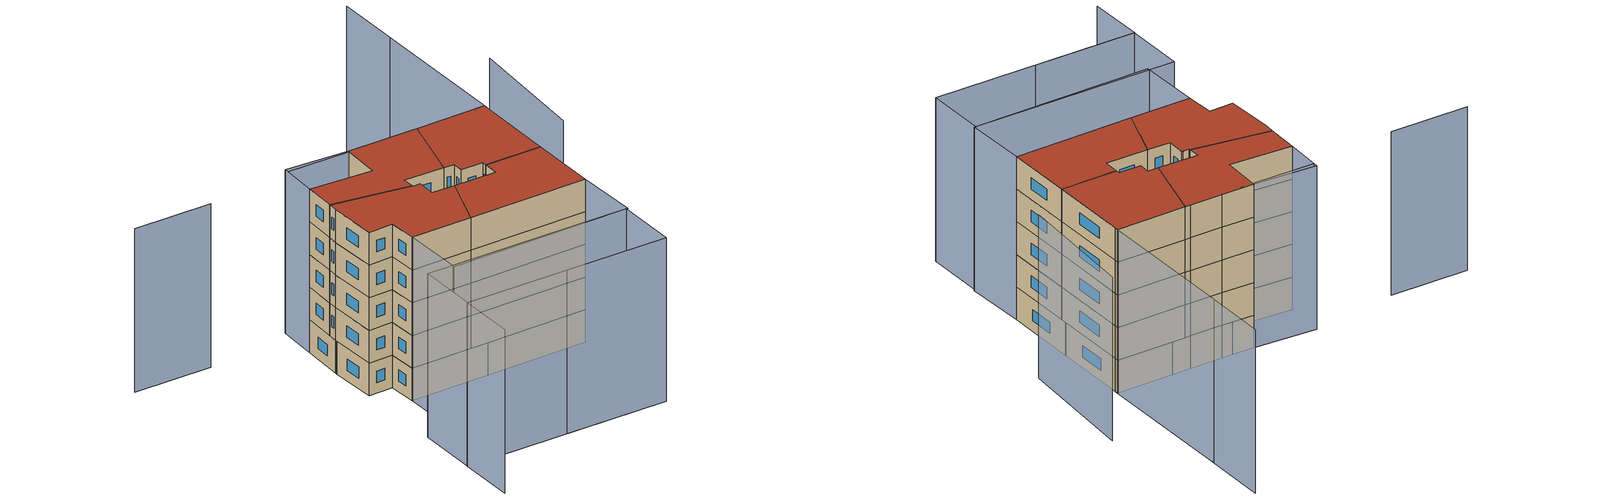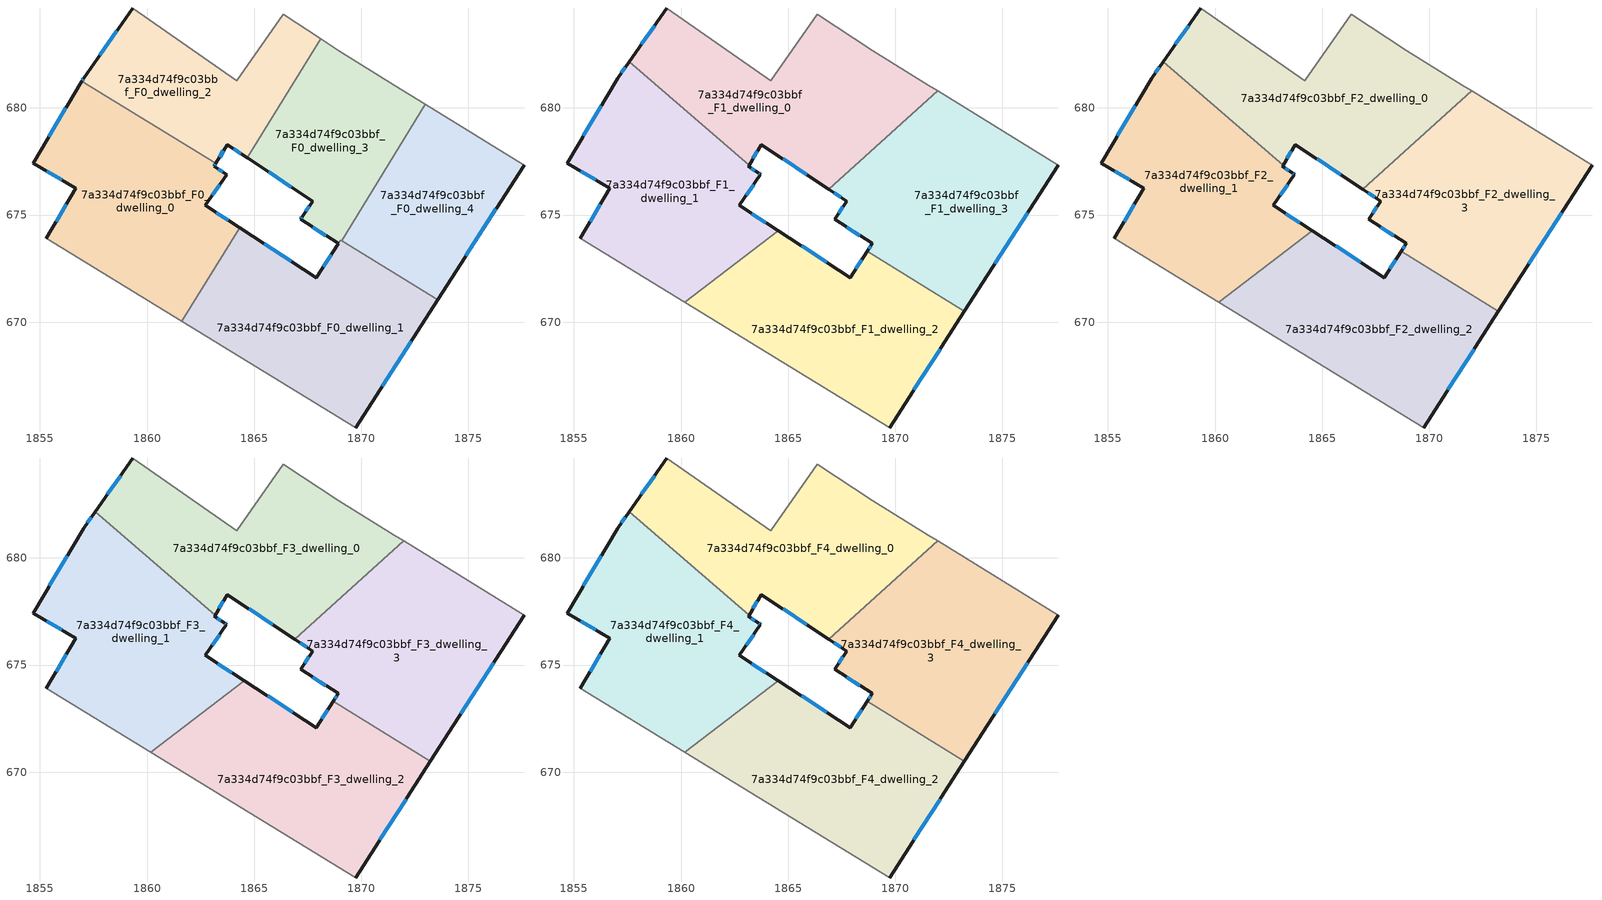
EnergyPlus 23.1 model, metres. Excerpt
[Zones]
7a334d74f9c03bbf_F0_dwelling_0
 floor ground (EU_floor_Construction): 1863.22,677.41 1863.14,677.27 1863.72,676.89 1862.72,675.45 1864.32,674.41 1861.63,670.04 1855.31,673.92 1856.68,676.26 1854.68,677.41 1856.96,681.25 z0
 wall outside (EU_wall_Construction): 1864.32,674.41 1862.72,675.45 1863.72,676.89 1863.14,677.27 1863.22,677.41 / 1856.96,681.25 1854.68,677.41 1856.68,676.26 1855.31,673.92 z0:3
 wall to 7a334d74f9c03bbf_F0_dwelling_1 (EU_wall_Construction): 1861.63,670.04 1864.32,674.41 z0:3
 wall adiabatic (EU_wall_Construction): 1855.31,673.92 1861.63,670.04 z0:3
 wall to 7a334d74f9c03bbf_F0_dwelling_2 (EU_wall_Construction): 1863.22,677.41 1856.96,681.25 z0:3
 window (EU_Window_Construction): 1863.16,677.31 1863.19,677.36 / 1863.53,677.01 1863.33,677.15 / 1863.04,675.92 1863.39,676.42 / 1863.8,674.75 1863.24,675.11 / 1856.23,675.5 1855.75,674.68 / 1855.33,677.04 1856.03,676.63 / 1856.22,680 1855.42,678.66 z0.98:2.02
7a334d74f9c03bbf_F0_dwelling_1
 floor ground (EU_floor_Construction): 1873.57,671.05 1869.74,665.06 1861.63,670.04 1864.32,674.41 1867.9,672.08 1868.92,673.67 1869.04,673.83 z0
 wall outside (EU_wall_Construction): 1868.92,673.67 1867.9,672.08 1864.32,674.41 / 1869.74,665.06 1873.57,671.05 z0:3
 wall adiabatic (EU_wall_Construction): 1861.63,670.04 1869.74,665.06 z0:3
 wall to 7a334d74f9c03bbf_F0_dwelling_4 (EU_wall_Construction): 1873.57,671.05 1869.09,673.8 z0:3
 wall to 7a334d74f9c03bbf_F0_dwelling_3 (EU_wall_Construction): 1869.09,673.8 1869.04,673.83 1868.93,673.67 z0:3
 window (EU_Window_Construction): 1866.73,672.84 1865.48,673.65 / 1868.59,673.15 1868.23,672.6 / 1870.98,667.01 1872.33,669.1 z0.98:2.02
7a334d74f9c03bbf_F0_dwelling_2
 floor ground (EU_floor_Construction): 1868.1,683.23 1864.68,677.67 1863.74,678.29 1863.22,677.41 1856.96,681.25 1857.04,681.38 1859.34,684.66 1864.19,681.26 1866.37,684.36 z0
 wall outside (EU_wall_Construction): 1863.22,677.41 1863.74,678.29 1864.68,677.67 / 1859.34,684.66 1857.04,681.38 1856.96,681.25 z0:3
 wall adiabatic (EU_wall_Construction): 1868.1,683.23 1866.37,684.36 1864.19,681.26 1859.34,684.66 z0:3
 wall to 7a334d74f9c03bbf_F0_dwelling_3 (EU_wall_Construction): 1864.68,677.67 1868.1,683.23 z0:3
 window (EU_Window_Construction): 1864.05,678.09 1864.38,677.87 / 1863.39,677.69 1863.57,678 / 1857.01,681.34 1856.99,681.29 / 1858.59,683.59 1857.79,682.45 z0.98:2.02
7a334d74f9c03bbf_F0_dwelling_3
 floor ground (EU_floor_Construction): 1871.55,681.06 1873,680.17 1869.09,673.8 1869.03,673.83 1868.93,673.67 1867.17,674.81 1867.25,674.93 1867.74,675.65 1864.68,677.67 1868.1,683.23 1868.95,682.67 z0
 wall outside (EU_wall_Construction): 1864.68,677.67 1867.74,675.65 1867.25,674.93 1867.17,674.81 1868.93,673.67 z0:3
 wall adiabatic (EU_wall_Construction): 1873,680.17 1871.55,681.06 1868.95,682.67 1868.1,683.23 z0:3
 wall to 7a334d74f9c03bbf_F0_dwelling_4 (EU_wall_Construction): 1869.09,673.8 1873,680.17 z0:3
 window (EU_Window_Construction): 1865.68,677.01 1866.74,676.31 / 1867.74,674.44 1868.35,674.04 / 1867.22,674.89 1867.19,674.85 / 1867.58,675.42 1867.41,675.16 z0.98:2.02
7a334d74f9c03bbf_F0_dwelling_4
 floor ground (EU_floor_Construction): 1877.6,677.33 1873.57,671.05 1869.09,673.8 1873,680.17 z0
 wall outside (EU_wall_Construction): 1873.57,671.05 1877.6,677.33 z0:3
 wall adiabatic (EU_wall_Construction): 1877.6,677.33 1873,680.17 z0:3
 window (EU_Window_Construction): 1874.88,673.09 1876.29,675.29 z0.98:2.02
7a334d74f9c03bbf_F1_dwelling_0
 floor to 7a334d74f9c03bbf_F0_dwelling_2 (EU_floor_Construction): 1868.1,683.23 1864.68,677.67 1863.74,678.29 1863.22,677.41 1862.77,677.68 1857.58,682.15 1859.34,684.66 1864.19,681.26 1866.37,684.36 z3
 floor to 7a334d74f9c03bbf_F0_dwelling_0 (EU_floor_Construction): 1863.22,677.41 1863.18,677.33 1862.77,677.68 z3
 floor to 7a334d74f9c03bbf_F0_dwelling_3 (EU_floor_Construction): 1871.55,681.06 1871.98,680.79 1866.89,676.21 1864.68,677.67 1868.1,683.23 1868.95,682.67 z3
 wall outside (EU_wall_Construction): 1863.18,677.33 1863.74,678.29 1866.89,676.21 / 1859.34,684.66 1857.58,682.15 z3:6
 wall adiabatic (EU_wall_Construction): 1871.98,680.79 1871.55,681.06 1868.95,682.67 1866.37,684.36 1864.19,681.26 1859.34,684.66 z3:6
 wall to 7a334d74f9c03bbf_F1_dwelling_3 (EU_wall_Construction): 1866.89,676.21 1871.98,680.79 z3:6
 wall to 7a334d74f9c03bbf_F1_dwelling_1 (EU_wall_Construction): 1857.58,682.15 1863.18,677.33 z3:6
 window (EU_Window_Construction): 1864.76,677.61 1865.86,676.89 / 1863.36,677.64 1863.55,677.98 / 1858.77,683.85 1858.15,682.97 z3.98:5.02
7a334d74f9c03bbf_F1_dwelling_1
 floor to 7a334d74f9c03bbf_F0_dwelling_0 (EU_floor_Construction): 1862.77,677.68 1863.18,677.33 1863.14,677.27 1863.72,676.89 1862.72,675.45 1864.32,674.41 1863.96,673.82 1860.17,670.94 1855.31,673.92 1856.68,676.26 1854.68,677.41 1856.96,681.25 z3
 floor to 7a334d74f9c03bbf_F0_dwelling_1 (EU_floor_Construction): 1864.54,674.26 1863.96,673.82 1864.32,674.41 z3
 floor to 7a334d74f9c03bbf_F0_dwelling_2 (EU_floor_Construction): 1862.77,677.68 1856.96,681.25 1857.04,681.38 1857.58,682.15 z3
 wall outside (EU_wall_Construction): 1857.58,682.15 1857.04,681.38 1854.68,677.41 1856.68,676.26 1855.31,673.92 / 1864.54,674.26 1862.72,675.45 1863.71,676.88 1863.72,676.89 1863.6,676.97 1863.14,677.27 1863.18,677.33 z3:6
 wall to 7a334d74f9c03bbf_F1_dwelling_2 (EU_wall_Construction): 1860.17,670.94 1864.54,674.26 z3:6
 wall adiabatic (EU_wall_Construction): 1855.31,673.92 1860.17,670.94 z3:6
 window (EU_Window_Construction): 1857.4,681.9 1857.21,681.63 / 1863.45,677.06 1863.29,677.17 / 1863.68,676.91 1863.64,676.94 / 1863.04,675.91 1863.39,676.41 / 1863.95,674.65 1863.31,675.06 / 1856.23,675.5 1855.75,674.68 / 1855.33,677.04 1856.03,676.63 / 1856.27,680.09 1855.45,678.7 z3.98:5.02
7a334d74f9c03bbf_F1_dwelling_2
 floor to 7a334d74f9c03bbf_F0_dwelling_1 (EU_floor_Construction): 1873.23,670.51 1869.74,665.06 1861.63,670.04 1863.96,673.82 1864.54,674.26 1867.9,672.08 1868.69,673.31 z3
 floor to 7a334d74f9c03bbf_F0_dwelling_0 (EU_floor_Construction): 1863.96,673.82 1861.63,670.04 1860.17,670.94 z3
 wall outside (EU_wall_Construction): 1868.69,673.31 1867.9,672.08 1864.54,674.26 / 1869.74,665.06 1873.23,670.51 z3:6
 wall to 7a334d74f9c03bbf_F1_dwelling_3 (EU_wall_Construction): 1873.23,670.51 1868.69,673.31 z3:6
 wall adiabatic (EU_wall_Construction): 1860.17,670.94 1869.74,665.06 z3:6
 window (EU_Window_Construction): 1866.81,672.79 1865.63,673.55 / 1868.43,672.91 1868.16,672.48 / 1870.87,666.83 1872.09,668.74 z3.98:5.02
7a334d74f9c03bbf_F1_dwelling_3
 floor to 7a334d74f9c03bbf_F0_dwelling_3 (EU_floor_Construction): 1873,680.17 1869.09,673.8 1869.03,673.83 1868.93,673.67 1867.17,674.81 1867.25,674.93 1867.74,675.65 1866.89,676.21 1871.98,680.79 z3
 floor to 7a334d74f9c03bbf_F0_dwelling_4 (EU_floor_Construction): 1877.6,677.33 1873.57,671.05 1869.09,673.8 1873,680.17 z3
 floor to 7a334d74f9c03bbf_F0_dwelling_1 (EU_floor_Construction): 1873.57,671.05 1873.23,670.51 1868.69,673.31 1868.73,673.37 1868.93,673.67 1869.04,673.83 z3
 wall outside (EU_wall_Construction): 1866.89,676.21 1867.74,675.65 1867.17,674.81 1868.93,673.67 1868.69,673.31 / 1873.23,670.51 1877.6,677.33 z3:6
 wall adiabatic (EU_wall_Construction): 1877.6,677.33 1871.98,680.79 z3:6
 window (EU_Window_Construction): 1868.85,673.55 1868.77,673.43 / 1867.74,674.44 1868.35,674.04 / 1867.55,675.38 1867.35,675.08 / 1867.16,676.03 1867.46,675.83 / 1874.65,672.73 1876.18,675.11 z3.98:5.02
7a334d74f9c03bbf_F2_dwelling_0
 floor to 7a334d74f9c03bbf_F1_dwelling_0 (EU_floor_Construction): 1868.95,682.67 1871.55,681.06 1871.98,680.79 1866.89,676.21 1863.74,678.29 1863.18,677.33 1857.58,682.15 1859.34,684.66 1864.19,681.26 1866.37,684.36 z6
 wall outside (EU_wall_Construction): 1863.18,677.33 1863.74,678.29 1866.89,676.21 / 1859.34,684.66 1857.58,682.15 z6:9
 wall adiabatic (EU_wall_Construction): 1871.98,680.79 1871.55,681.06 1868.95,682.67 1866.37,684.36 1864.19,681.26 1859.34,684.66 z6:9
 wall to 7a334d74f9c03bbf_F2_dwelling_3 (EU_wall_Construction): 1866.89,676.21 1871.98,680.79 z6:9
 wall to 7a334d74f9c03bbf_F2_dwelling_1 (EU_wall_Construction): 1857.58,682.15 1863.18,677.33 z6:9
 window (EU_Window_Construction): 1864.76,677.61 1865.86,676.89 / 1863.36,677.64 1863.55,677.98 / 1858.77,683.85 1858.15,682.97 z6.98:8.02
7a334d74f9c03bbf_F2_dwelling_1
 floor to 7a334d74f9c03bbf_F1_dwelling_1 (EU_floor_Construction): 1863.18,677.33 1863.14,677.27 1863.6,676.97 1863.72,676.89 1863.71,676.88 1862.72,675.45 1864.54,674.26 1860.17,670.94 1855.31,673.92 1856.68,676.26 1854.68,677.41 1857.04,681.38 1857.58,682.15 z6
 wall outside (EU_wall_Construction): 1857.58,682.15 1857.04,681.38 1854.68,677.41 1856.68,676.26 1855.31,673.92 / 1864.54,674.26 1862.72,675.45 1863.71,676.88 1863.72,676.89 1863.6,676.97 1863.14,677.27 1863.18,677.33 z6:9
 wall to 7a334d74f9c03bbf_F2_dwelling_2 (EU_wall_Construction): 1860.17,670.94 1864.54,674.26 z6:9
 wall adiabatic (EU_wall_Construction): 1855.31,673.92 1860.17,670.94 z6:9
 window (EU_Window_Construction): 1857.4,681.9 1857.21,681.63 / 1863.45,677.06 1863.29,677.17 / 1863.68,676.91 1863.64,676.94 / 1863.04,675.91 1863.39,676.41 / 1863.95,674.65 1863.31,675.06 / 1856.23,675.5 1855.75,674.68 / 1855.33,677.04 1856.03,676.63 / 1856.27,680.09 1855.45,678.7 z6.98:8.02
7a334d74f9c03bbf_F2_dwelling_2
 floor to 7a334d74f9c03bbf_F1_dwelling_2 (EU_floor_Construction): 1873.23,670.51 1869.74,665.06 1860.17,670.94 1864.54,674.26 1867.9,672.08 1868.69,673.31 z6
 wall outside (EU_wall_Construction): 1868.69,673.31 1867.9,672.08 1864.54,674.26 / 1869.74,665.06 1873.23,670.51 z6:9
 wall to 7a334d74f9c03bbf_F2_dwelling_3 (EU_wall_Construction): 1873.23,670.51 1868.69,673.31 z6:9
 wall adiabatic (EU_wall_Construction): 1860.17,670.94 1869.74,665.06 z6:9
 window (EU_Window_Construction): 1866.81,672.79 1865.63,673.55 / 1868.43,672.91 1868.16,672.48 / 1870.87,666.83 1872.09,668.74 z6.98:8.02
7a334d74f9c03bbf_F2_dwelling_3
 floor to 7a334d74f9c03bbf_F1_dwelling_3 (EU_floor_Construction): 1877.6,677.33 1873.23,670.51 1868.69,673.31 1868.93,673.67 1867.17,674.81 1867.74,675.65 1866.89,676.21 1871.98,680.79 z6
 wall outside (EU_wall_Construction): 1866.89,676.21 1867.74,675.65 1867.17,674.81 1868.93,673.67 1868.69,673.31 / 1873.23,670.51 1877.6,677.33 z6:9
 wall adiabatic (EU_wall_Construction): 1877.6,677.33 1871.98,680.79 z6:9
 window (EU_Window_Construction): 1868.85,673.55 1868.77,673.43 / 1867.74,674.44 1868.35,674.04 / 1867.55,675.38 1867.35,675.08 / 1867.16,676.03 1867.46,675.83 / 1874.65,672.73 1876.18,675.11 z6.98:8.02
7a334d74f9c03bbf_F3_dwelling_0
 floor to 7a334d74f9c03bbf_F2_dwelling_0 (EU_floor_Construction): 1868.95,682.67 1871.55,681.06 1871.98,680.79 1866.89,676.21 1863.74,678.29 1863.18,677.33 1857.58,682.15 1859.34,684.66 1864.19,681.26 1866.37,684.36 z9
 wall outside (EU_wall_Construction): 1863.18,677.33 1863.74,678.29 1866.89,676.21 / 1859.34,684.66 1857.58,682.15 z9:12
 wall adiabatic (EU_wall_Construction): 1871.98,680.79 1871.55,681.06 1868.95,682.67 1866.37,684.36 1864.19,681.26 1859.34,684.66 z9:12
 wall to 7a334d74f9c03bbf_F3_dwelling_3 (EU_wall_Construction): 1866.89,676.21 1871.98,680.79 z9:12
 wall to 7a334d74f9c03bbf_F3_dwelling_1 (EU_wall_Construction): 1857.58,682.15 1863.18,677.33 z9:12
 window (EU_Window_Construction): 1864.76,677.61 1865.86,676.89 / 1863.36,677.64 1863.55,677.98 / 1858.77,683.85 1858.15,682.97 z9.98:11.02
7a334d74f9c03bbf_F3_dwelling_1
 floor to 7a334d74f9c03bbf_F2_dwelling_1 (EU_floor_Construction): 1863.18,677.33 1863.14,677.27 1863.6,676.97 1863.72,676.89 1863.71,676.88 1862.72,675.45 1864.54,674.26 1860.17,670.94 1855.31,673.92 1856.68,676.26 1854.68,677.41 1857.04,681.38 1857.58,682.15 z9
 wall outside (EU_wall_Construction): 1857.58,682.15 1857.04,681.38 1854.68,677.41 1856.68,676.26 1855.31,673.92 / 1864.54,674.26 1862.72,675.45 1863.71,676.88 1863.72,676.89 1863.6,676.97 1863.14,677.27 1863.18,677.33 z9:12
 wall to 7a334d74f9c03bbf_F3_dwelling_2 (EU_wall_Construction): 1860.17,670.94 1864.54,674.26 z9:12
 wall adiabatic (EU_wall_Construction): 1855.31,673.92 1860.17,670.94 z9:12
 window (EU_Window_Construction): 1857.4,681.9 1857.21,681.63 / 1863.45,677.06 1863.29,677.17 / 1863.68,676.91 1863.64,676.94 / 1863.04,675.91 1863.39,676.41 / 1863.95,674.65 1863.31,675.06 / 1856.23,675.5 1855.75,674.68 / 1855.33,677.04 1856.03,676.63 / 1856.27,680.09 1855.45,678.7 z9.98:11.02
7a334d74f9c03bbf_F3_dwelling_2
 floor to 7a334d74f9c03bbf_F2_dwelling_2 (EU_floor_Construction): 1873.23,670.51 1869.74,665.06 1860.17,670.94 1864.54,674.26 1867.9,672.08 1868.69,673.31 z9
 wall outside (EU_wall_Construction): 1868.69,673.31 1867.9,672.08 1864.54,674.26 / 1869.74,665.06 1873.23,670.51 z9:12
 wall to 7a334d74f9c03bbf_F3_dwelling_3 (EU_wall_Construction): 1873.23,670.51 1868.69,673.31 z9:12
 wall adiabatic (EU_wall_Construction): 1860.17,670.94 1869.74,665.06 z9:12
 window (EU_Window_Construction): 1866.81,672.79 1865.63,673.55 / 1868.43,672.91 1868.16,672.48 / 1870.87,666.83 1872.09,668.74 z9.98:11.02
7a334d74f9c03bbf_F3_dwelling_3
 floor to 7a334d74f9c03bbf_F2_dwelling_3 (EU_floor_Construction): 1877.6,677.33 1873.23,670.51 1868.69,673.31 1868.93,673.67 1867.17,674.81 1867.74,675.65 1866.89,676.21 1871.98,680.79 z9
 wall outside (EU_wall_Construction): 1866.89,676.21 1867.74,675.65 1867.17,674.81 1868.93,673.67 1868.69,673.31 / 1873.23,670.51 1877.6,677.33 z9:12
 wall adiabatic (EU_wall_Construction): 1877.6,677.33 1871.98,680.79 z9:12
 window (EU_Window_Construction): 1868.85,673.55 1868.77,673.43 / 1867.74,674.44 1868.35,674.04 / 1867.55,675.38 1867.35,675.08 / 1867.16,676.03 1867.46,675.83 / 1874.65,672.73 1876.18,675.11 z9.98:11.02
7a334d74f9c03bbf_F4_dwelling_0
 floor to 7a334d74f9c03bbf_F3_dwelling_0 (EU_floor_Construction): 1868.95,682.67 1871.55,681.06 1871.98,680.79 1866.89,676.21 1863.74,678.29 1863.18,677.33 1857.58,682.15 1859.34,684.66 1864.19,681.26 1866.37,684.36 z12
 wall outside (EU_wall_Construction): 1863.18,677.33 1863.74,678.29 1866.89,676.21 / 1859.34,684.66 1857.58,682.15 z12:15
 wall adiabatic (EU_wall_Construction): 1871.98,680.79 1871.55,681.06 1868.95,682.67 1866.37,684.36 1864.19,681.26 1859.34,684.66 z12:15
 wall to 7a334d74f9c03bbf_F4_dwelling_3 (EU_wall_Construction): 1866.89,676.21 1871.98,680.79 z12:15
 wall to 7a334d74f9c03bbf_F4_dwelling_1 (EU_wall_Construction): 1857.58,682.15 1863.18,677.33 z12:15
 window (EU_Window_Construction): 1864.76,677.61 1865.86,676.89 / 1863.36,677.64 1863.55,677.98 / 1858.77,683.85 1858.15,682.97 z12.98:14.02
 roof outside (EU_roof_Construction): 1871.98,680.79 1871.55,681.06 1868.95,682.67 1866.37,684.36 1864.19,681.26 1859.34,684.66 1857.58,682.15 1863.18,677.33 1863.74,678.29 1866.89,676.21 z15
7a334d74f9c03bbf_F4_dwelling_1
 floor to 7a334d74f9c03bbf_F3_dwelling_1 (EU_floor_Construction): 1863.18,677.33 1863.14,677.27 1863.6,676.97 1863.72,676.89 1863.71,676.88 1862.72,675.45 1864.54,674.26 1860.17,670.94 1855.31,673.92 1856.68,676.26 1854.68,677.41 1857.04,681.38 1857.58,682.15 z12
 wall outside (EU_wall_Construction): 1857.58,682.15 1857.04,681.38 1854.68,677.41 1856.68,676.26 1855.31,673.92 / 1864.54,674.26 1862.72,675.45 1863.71,676.88 1863.72,676.89 1863.6,676.97 1863.14,677.27 1863.18,677.33 z12:15
 wall to 7a334d74f9c03bbf_F4_dwelling_2 (EU_wall_Construction): 1860.17,670.94 1864.54,674.26 z12:15
 wall adiabatic (EU_wall_Construction): 1855.31,673.92 1860.17,670.94 z12:15
 window (EU_Window_Construction): 1857.4,681.9 1857.21,681.63 / 1863.45,677.06 1863.29,677.17 / 1863.68,676.91 1863.64,676.94 / 1863.04,675.91 1863.39,676.41 / 1863.95,674.65 1863.31,675.06 / 1856.23,675.5 1855.75,674.68 / 1855.33,677.04 1856.03,676.63 / 1856.27,680.09 1855.45,678.7 z12.98:14.02
 roof outside (EU_roof_Construction): 1864.54,674.26 1862.72,675.45 1863.71,676.88 1863.72,676.89 1863.6,676.97 1863.14,677.27 1863.18,677.33 1857.58,682.15 1857.04,681.38 1854.68,677.41 1856.68,676.26 1855.31,673.92 1860.17,670.94 z15
7a334d74f9c03bbf_F4_dwelling_2
 floor to 7a334d74f9c03bbf_F3_dwelling_2 (EU_floor_Construction): 1873.23,670.51 1869.74,665.06 1860.17,670.94 1864.54,674.26 1867.9,672.08 1868.69,673.31 z12
 wall outside (EU_wall_Construction): 1868.69,673.31 1867.9,672.08 1864.54,674.26 / 1869.74,665.06 1873.23,670.51 z12:15
 wall to 7a334d74f9c03bbf_F4_dwelling_3 (EU_wall_Construction): 1873.23,670.51 1868.69,673.31 z12:15
 wall adiabatic (EU_wall_Construction): 1860.17,670.94 1869.74,665.06 z12:15
 window (EU_Window_Construction): 1866.81,672.79 1865.63,673.55 / 1868.43,672.91 1868.16,672.48 / 1870.87,666.83 1872.09,668.74 z12.98:14.02
 roof outside (EU_roof_Construction): 1869.74,665.06 1873.23,670.51 1868.69,673.31 1867.9,672.08 1864.54,674.26 1860.17,670.94 z15
7a334d74f9c03bbf_F4_dwelling_3
 floor to 7a334d74f9c03bbf_F3_dwelling_3 (EU_floor_Construction): 1877.6,677.33 1873.23,670.51 1868.69,673.31 1868.93,673.67 1867.17,674.81 1867.74,675.65 1866.89,676.21 1871.98,680.79 z12
 wall outside (EU_wall_Construction): 1866.89,676.21 1867.74,675.65 1867.17,674.81 1868.93,673.67 1868.69,673.31 / 1873.23,670.51 1877.6,677.33 z12:15
 wall adiabatic (EU_wall_Construction): 1877.6,677.33 1871.98,680.79 z12:15
 window (EU_Window_Construction): 1868.85,673.55 1868.77,673.43 / 1867.74,674.44 1868.35,674.04 / 1867.55,675.38 1867.35,675.08 / 1867.16,676.03 1867.46,675.83 / 1874.65,672.73 1876.18,675.11 z12.98:14.02
 roof outside (EU_roof_Construction): 1873.23,670.51 1877.6,677.33 1871.98,680.79 1866.89,676.21 1867.74,675.65 1867.17,674.81 1868.93,673.67 1868.69,673.31 z15
shading: 1844.3,661.02 1847.17,665.54 / 1847.17,665.54 1863.43,655.22 / 1877.91,670.55 1885,680.07 / 1847.68,694.91 1853.96,690.97 / 1885.09,689.02 1877.43,677.07 / 1877.43,677.07 1861.31,687.41 / 1888.33,694.09 1884.99,688.86 / 1863.45,655.21 1847.19,665.53 / 1847.19,665.53 1850.27,670.38 / 1850.27,670.38 1866.53,660.06 / 1866.53,660.06 1863.45,655.21 / 1852.21,668.89 1855.32,673.95 / 1855.32,673.95 1869.74,665.06 / 1869.74,665.06 1866.62,660 / 1866.62,660 1852.21,668.89 / 1864.19,681.26 1859.34,684.66 / 1859.34,684.66 1861.51,687.76 / 1861.51,687.76 1866.37,684.36 / 1866.37,684.36 1864.19,681.26 z0:15
[Building]
EU S2 Campaign: North Axis=0; Terrain=City; Solar Distribution=FullExterior
[Site:Location]
Bologna: Latitude=44.5; Longitude=11.25; Time Zone=1; Elevation=37
[SizingPeriod:WeatherFileDays]
AnnualSizingPeriod: Begin Month=1; Begin Day of Month=1; End Month=12; End Day of Month=31; Day of Week for Start Day=Monday; Use Weather File Daylight Saving Period=No; Use Weather File Rain and Snow Indicators=No
[MATERIAL]
EU_InternalMass_Material: Roughness=MediumRough; Thickness=0.1; Conductivity=1; Density=1800; Specific Heat=900; Thermal Absorptance=0.9; Solar Absorptance=0.7; Visible Absorptance=0.7
[MATERIAL:NOMASS] Roughness=MediumRough; Thermal Absorptance=0.9; Solar Absorptance=0.7; Visible Absorptance=0.7
Name | Thermal Resistance
EU_wall_NoMass | 0.905828
EU_roof_NoMass | 0.37593
EU_floor_NoMass | 0.67114
[WINDOWMATERIAL:SIMPLEGLAZINGSYSTEM]
EU_Window_SimpleGlazing: UFactor=4.52486; Solar Heat Gain Coefficient=0.85; Visible Transmittance=0.85
[CONSTRUCTION]
EU_wall_Construction: EU_wall_NoMass
EU_roof_Construction: EU_roof_NoMass
EU_floor_Construction: EU_floor_NoMass
EU_Window_Construction: EU_Window_SimpleGlazing
EU_InternalMass_Construction: EU_InternalMass_Material
[ZONE] Type=1; Multiplier=1; Ceiling Height=autocalculate; Floor Area=autocalculate; Part of Total Floor Area=Yes
Name | Volume
7a334d74f9c03bbf_F0_dwelling_0 | 179.168
7a334d74f9c03bbf_F1_dwelling_0; 7a334d74f9c03bbf_F2_dwelling_0; 7a334d74f9c03bbf_F3_dwelling_0; 7a334d74f9c03bbf_F4_dwelling_0 | 179.15
7a334d74f9c03bbf_F0_dwelling_1 | 178.07
7a334d74f9c03bbf_F1_dwelling_1; 7a334d74f9c03bbf_F2_dwelling_1; 7a334d74f9c03bbf_F3_dwelling_1; 7a334d74f9c03bbf_F4_dwelling_1 | 179.149
7a334d74f9c03bbf_F0_dwelling_2 | 119.43
7a334d74f9c03bbf_F1_dwelling_2; 7a334d74f9c03bbf_F2_dwelling_2; 7a334d74f9c03bbf_F3_dwelling_2; 7a334d74f9c03bbf_F4_dwelling_2 | 179.158
7a334d74f9c03bbf_F0_dwelling_3 | 120.521
7a334d74f9c03bbf_F1_dwelling_3; 7a334d74f9c03bbf_F2_dwelling_3; 7a334d74f9c03bbf_F3_dwelling_3; 7a334d74f9c03bbf_F4_dwelling_3 | 179.155
7a334d74f9c03bbf_F0_dwelling_4 | 119.443
[INTERNALMASS] Construction=EU_InternalMass_Construction
Name | Zone or ZoneList | Surface Area
7a334d74f9c03bbf_F0_dwelling_0_EU_InternalMass | 7a334d74f9c03bbf_F0_dwelling_0 | 59.723
7a334d74f9c03bbf_F0_dwelling_1_EU_InternalMass | 7a334d74f9c03bbf_F0_dwelling_1 | 59.357
7a334d74f9c03bbf_F0_dwelling_2_EU_InternalMass | 7a334d74f9c03bbf_F0_dwelling_2 | 39.8099
7a334d74f9c03bbf_F0_dwelling_3_EU_InternalMass | 7a334d74f9c03bbf_F0_dwelling_3 | 40.1736
7a334d74f9c03bbf_F0_dwelling_4_EU_InternalMass | 7a334d74f9c03bbf_F0_dwelling_4 | 39.8146
7a334d74f9c03bbf_F1_dwelling_0_EU_InternalMass | 7a334d74f9c03bbf_F1_dwelling_0 | 59.7165
7a334d74f9c03bbf_F1_dwelling_1_EU_InternalMass | 7a334d74f9c03bbf_F1_dwelling_1 | 59.7164
7a334d74f9c03bbf_F1_dwelling_2_EU_InternalMass | 7a334d74f9c03bbf_F1_dwelling_2 | 59.7192
7a334d74f9c03bbf_F1_dwelling_3_EU_InternalMass | 7a334d74f9c03bbf_F1_dwelling_3 | 59.7182
7a334d74f9c03bbf_F2_dwelling_0_EU_InternalMass | 7a334d74f9c03bbf_F2_dwelling_0 | 59.7165
7a334d74f9c03bbf_F2_dwelling_1_EU_InternalMass | 7a334d74f9c03bbf_F2_dwelling_1 | 59.7164
7a334d74f9c03bbf_F2_dwelling_2_EU_InternalMass | 7a334d74f9c03bbf_F2_dwelling_2 | 59.7192
7a334d74f9c03bbf_F2_dwelling_3_EU_InternalMass | 7a334d74f9c03bbf_F2_dwelling_3 | 59.7182
7a334d74f9c03bbf_F3_dwelling_0_EU_InternalMass | 7a334d74f9c03bbf_F3_dwelling_0 | 59.7165
7a334d74f9c03bbf_F3_dwelling_1_EU_InternalMass | 7a334d74f9c03bbf_F3_dwelling_1 | 59.7164
7a334d74f9c03bbf_F3_dwelling_2_EU_InternalMass | 7a334d74f9c03bbf_F3_dwelling_2 | 59.7192
7a334d74f9c03bbf_F3_dwelling_3_EU_InternalMass | 7a334d74f9c03bbf_F3_dwelling_3 | 59.7182
7a334d74f9c03bbf_F4_dwelling_0_EU_InternalMass | 7a334d74f9c03bbf_F4_dwelling_0 | 59.7165
7a334d74f9c03bbf_F4_dwelling_1_EU_InternalMass | 7a334d74f9c03bbf_F4_dwelling_1 | 59.7164
7a334d74f9c03bbf_F4_dwelling_2_EU_InternalMass | 7a334d74f9c03bbf_F4_dwelling_2 | 59.7192
7a334d74f9c03bbf_F4_dwelling_3_EU_InternalMass | 7a334d74f9c03bbf_F4_dwelling_3 | 59.7182
[OTHEREQUIPMENT] Fuel Type=Electricity; Design Level Calculation Method=Watts/Area; Power per Zone Floor Area=1; Fraction Latent=0; Fraction Radiant=0; Fraction Lost=0; Carbon Dioxide Generation Rate=0; EndUse Subcategory=EU_Step8_InternalGains
Name | Zone or ZoneList or Space or SpaceList | Schedule
EU_Step8_InternalGain_7a334d74f9c03bbf_F0_dwelling_0_f000 | 7a334d74f9c03bbf_F0_dwelling_0 | EU_Step8_GainSchedule_7a334d74f9c03bbf_F0_dwelling_0_f000
EU_Step8_InternalGain_7a334d74f9c03bbf_F0_dwelling_1_f000 | 7a334d74f9c03bbf_F0_dwelling_1 | EU_Step8_GainSchedule_7a334d74f9c03bbf_F0_dwelling_1_f000
EU_Step8_InternalGain_7a334d74f9c03bbf_F0_dwelling_2_f000 | 7a334d74f9c03bbf_F0_dwelling_2 | EU_Step8_GainSchedule_7a334d74f9c03bbf_F0_dwelling_2_f000
EU_Step8_InternalGain_7a334d74f9c03bbf_F0_dwelling_3_f000 | 7a334d74f9c03bbf_F0_dwelling_3 | EU_Step8_GainSchedule_7a334d74f9c03bbf_F0_dwelling_3_f000
EU_Step8_InternalGain_7a334d74f9c03bbf_F0_dwelling_4_f000 | 7a334d74f9c03bbf_F0_dwelling_4 | EU_Step8_GainSchedule_7a334d74f9c03bbf_F0_dwelling_4_f000
EU_Step8_InternalGain_7a334d74f9c03bbf_F1_dwelling_0_f000 | 7a334d74f9c03bbf_F1_dwelling_0 | EU_Step8_GainSchedule_7a334d74f9c03bbf_F1_dwelling_0_f000
EU_Step8_InternalGain_7a334d74f9c03bbf_F1_dwelling_1_f000 | 7a334d74f9c03bbf_F1_dwelling_1 | EU_Step8_GainSchedule_7a334d74f9c03bbf_F1_dwelling_1_f000
EU_Step8_InternalGain_7a334d74f9c03bbf_F1_dwelling_2_f000 | 7a334d74f9c03bbf_F1_dwelling_2 | EU_Step8_GainSchedule_7a334d74f9c03bbf_F1_dwelling_2_f000
EU_Step8_InternalGain_7a334d74f9c03bbf_F1_dwelling_3_f000 | 7a334d74f9c03bbf_F1_dwelling_3 | EU_Step8_GainSchedule_7a334d74f9c03bbf_F1_dwelling_3_f000
EU_Step8_InternalGain_7a334d74f9c03bbf_F2_dwelling_0_f000 | 7a334d74f9c03bbf_F2_dwelling_0 | EU_Step8_GainSchedule_7a334d74f9c03bbf_F2_dwelling_0_f000
EU_Step8_InternalGain_7a334d74f9c03bbf_F2_dwelling_1_f000 | 7a334d74f9c03bbf_F2_dwelling_1 | EU_Step8_GainSchedule_7a334d74f9c03bbf_F2_dwelling_1_f000
EU_Step8_InternalGain_7a334d74f9c03bbf_F2_dwelling_2_f000 | 7a334d74f9c03bbf_F2_dwelling_2 | EU_Step8_GainSchedule_7a334d74f9c03bbf_F2_dwelling_2_f000
EU_Step8_InternalGain_7a334d74f9c03bbf_F2_dwelling_3_f000 | 7a334d74f9c03bbf_F2_dwelling_3 | EU_Step8_GainSchedule_7a334d74f9c03bbf_F2_dwelling_3_f000
EU_Step8_InternalGain_7a334d74f9c03bbf_F3_dwelling_0_f000 | 7a334d74f9c03bbf_F3_dwelling_0 | EU_Step8_GainSchedule_7a334d74f9c03bbf_F3_dwelling_0_f000
EU_Step8_InternalGain_7a334d74f9c03bbf_F3_dwelling_1_f000 | 7a334d74f9c03bbf_F3_dwelling_1 | EU_Step8_GainSchedule_7a334d74f9c03bbf_F3_dwelling_1_f000
EU_Step8_InternalGain_7a334d74f9c03bbf_F3_dwelling_2_f000 | 7a334d74f9c03bbf_F3_dwelling_2 | EU_Step8_GainSchedule_7a334d74f9c03bbf_F3_dwelling_2_f000
EU_Step8_InternalGain_7a334d74f9c03bbf_F3_dwelling_3_f000 | 7a334d74f9c03bbf_F3_dwelling_3 | EU_Step8_GainSchedule_7a334d74f9c03bbf_F3_dwelling_3_f000
EU_Step8_InternalGain_7a334d74f9c03bbf_F4_dwelling_0_f000 | 7a334d74f9c03bbf_F4_dwelling_0 | EU_Step8_GainSchedule_7a334d74f9c03bbf_F4_dwelling_0_f000
EU_Step8_InternalGain_7a334d74f9c03bbf_F4_dwelling_1_f000 | 7a334d74f9c03bbf_F4_dwelling_1 | EU_Step8_GainSchedule_7a334d74f9c03bbf_F4_dwelling_1_f000
EU_Step8_InternalGain_7a334d74f9c03bbf_F4_dwelling_2_f000 | 7a334d74f9c03bbf_F4_dwelling_2 | EU_Step8_GainSchedule_7a334d74f9c03bbf_F4_dwelling_2_f000
EU_Step8_InternalGain_7a334d74f9c03bbf_F4_dwelling_3_f000 | 7a334d74f9c03bbf_F4_dwelling_3 | EU_Step8_GainSchedule_7a334d74f9c03bbf_F4_dwelling_3_f000
[ZONEVENTILATION:DESIGNFLOWRATE] Schedule=EU_AlwaysOn; Design Flow Rate Calculation Method=AirChanges/Hour; Air Changes per Hour=0.73129; Ventilation Type=Natural; Fan Pressure Rise=0; Fan Total Efficiency=1; Constant Term Coefficient=1; Temperature Term Coefficient=0; Velocity Term Coefficient=0; Velocity Squared Term Coefficient=0; Minimum Indoor Temperature=-100; Maximum Indoor Temperature=100; Delta Temperature=-100; Minimum Outdoor Temperature=-100; Maximum Outdoor Temperature=100; Maximum Wind Speed=40
Name | Zone or ZoneList or Space or SpaceList
EU_ConstantAir_7a334d74f9c03bbf_F0_dwelling_0 | 7a334d74f9c03bbf_F0_dwelling_0
EU_ConstantAir_7a334d74f9c03bbf_F0_dwelling_1 | 7a334d74f9c03bbf_F0_dwelling_1
EU_ConstantAir_7a334d74f9c03bbf_F0_dwelling_2 | 7a334d74f9c03bbf_F0_dwelling_2
EU_ConstantAir_7a334d74f9c03bbf_F0_dwelling_3 | 7a334d74f9c03bbf_F0_dwelling_3
EU_ConstantAir_7a334d74f9c03bbf_F0_dwelling_4 | 7a334d74f9c03bbf_F0_dwelling_4
EU_ConstantAir_7a334d74f9c03bbf_F1_dwelling_0 | 7a334d74f9c03bbf_F1_dwelling_0
EU_ConstantAir_7a334d74f9c03bbf_F1_dwelling_1 | 7a334d74f9c03bbf_F1_dwelling_1
EU_ConstantAir_7a334d74f9c03bbf_F1_dwelling_2 | 7a334d74f9c03bbf_F1_dwelling_2
EU_ConstantAir_7a334d74f9c03bbf_F1_dwelling_3 | 7a334d74f9c03bbf_F1_dwelling_3
EU_ConstantAir_7a334d74f9c03bbf_F2_dwelling_0 | 7a334d74f9c03bbf_F2_dwelling_0
EU_ConstantAir_7a334d74f9c03bbf_F2_dwelling_1 | 7a334d74f9c03bbf_F2_dwelling_1
EU_ConstantAir_7a334d74f9c03bbf_F2_dwelling_2 | 7a334d74f9c03bbf_F2_dwelling_2
EU_ConstantAir_7a334d74f9c03bbf_F2_dwelling_3 | 7a334d74f9c03bbf_F2_dwelling_3
EU_ConstantAir_7a334d74f9c03bbf_F3_dwelling_0 | 7a334d74f9c03bbf_F3_dwelling_0
EU_ConstantAir_7a334d74f9c03bbf_F3_dwelling_1 | 7a334d74f9c03bbf_F3_dwelling_1
EU_ConstantAir_7a334d74f9c03bbf_F3_dwelling_2 | 7a334d74f9c03bbf_F3_dwelling_2
EU_ConstantAir_7a334d74f9c03bbf_F3_dwelling_3 | 7a334d74f9c03bbf_F3_dwelling_3
EU_ConstantAir_7a334d74f9c03bbf_F4_dwelling_0 | 7a334d74f9c03bbf_F4_dwelling_0
EU_ConstantAir_7a334d74f9c03bbf_F4_dwelling_1 | 7a334d74f9c03bbf_F4_dwelling_1
EU_ConstantAir_7a334d74f9c03bbf_F4_dwelling_2 | 7a334d74f9c03bbf_F4_dwelling_2
EU_ConstantAir_7a334d74f9c03bbf_F4_dwelling_3 | 7a334d74f9c03bbf_F4_dwelling_3
[HVACTEMPLATE:THERMOSTAT] Constant Heating Setpoint=20; Constant Cooling Setpoint=50
EU_HeatOnly_7a334d74f9c03bbf_F0_dwelling_0; EU_HeatOnly_7a334d74f9c03bbf_F0_dwelling_1; EU_HeatOnly_7a334d74f9c03bbf_F0_dwelling_2; EU_HeatOnly_7a334d74f9c03bbf_F0_dwelling_3; EU_HeatOnly_7a334d74f9c03bbf_F0_dwelling_4; EU_HeatOnly_7a334d74f9c03bbf_F1_dwelling_0; EU_HeatOnly_7a334d74f9c03bbf_F1_dwelling_1; EU_HeatOnly_7a334d74f9c03bbf_F1_dwelling_2; EU_HeatOnly_7a334d74f9c03bbf_F1_dwelling_3; EU_HeatOnly_7a334d74f9c03bbf_F2_dwelling_0; EU_HeatOnly_7a334d74f9c03bbf_F2_dwelling_1; EU_HeatOnly_7a334d74f9c03bbf_F2_dwelling_2; EU_HeatOnly_7a334d74f9c03bbf_F2_dwelling_3; EU_HeatOnly_7a334d74f9c03bbf_F3_dwelling_0; EU_HeatOnly_7a334d74f9c03bbf_F3_dwelling_1; EU_HeatOnly_7a334d74f9c03bbf_F3_dwelling_2; EU_HeatOnly_7a334d74f9c03bbf_F3_dwelling_3; EU_HeatOnly_7a334d74f9c03bbf_F4_dwelling_0; EU_HeatOnly_7a334d74f9c03bbf_F4_dwelling_1; EU_HeatOnly_7a334d74f9c03bbf_F4_dwelling_2; EU_HeatOnly_7a334d74f9c03bbf_F4_dwelling_3
[HVACTEMPLATE:ZONE:IDEALLOADSAIRSYSTEM] System Availability Schedule=EU_AlwaysOn; Maximum Heating Supply Air Temperature=50; Minimum Cooling Supply Air Temperature=13; Maximum Heating Supply Air Humidity Ratio=0.0156; Minimum Cooling Supply Air Humidity Ratio=0.0077; Heating Limit=NoLimit; Cooling Limit=NoLimit; Heating Availability Schedule=EU_AlwaysOn; Cooling Availability Schedule=EU_CoolingOff; Dehumidification Control Type=ConstantSensibleHeatRatio; Cooling Sensible Heat Ratio=0.7; Dehumidification Setpoint=60; Humidification Control Type=None; Humidification Setpoint=30; Outdoor Air Method=None; Outdoor Air Flow Rate per Person=0.00944; Outdoor Air Flow Rate per Zone Floor Area=0; Outdoor Air Flow Rate per Zone=0; Demand Controlled Ventilation Type=None; Outdoor Air Economizer Type=NoEconomizer; Heat Recovery Type=None; Sensible Heat Recovery Effectiveness=0.7; Latent Heat Recovery Effectiveness=0.65
Name | Template Thermostat
7a334d74f9c03bbf_F0_dwelling_0 | EU_HeatOnly_7a334d74f9c03bbf_F0_dwelling_0
7a334d74f9c03bbf_F0_dwelling_1 | EU_HeatOnly_7a334d74f9c03bbf_F0_dwelling_1
7a334d74f9c03bbf_F0_dwelling_2 | EU_HeatOnly_7a334d74f9c03bbf_F0_dwelling_2
7a334d74f9c03bbf_F0_dwelling_3 | EU_HeatOnly_7a334d74f9c03bbf_F0_dwelling_3
7a334d74f9c03bbf_F0_dwelling_4 | EU_HeatOnly_7a334d74f9c03bbf_F0_dwelling_4
7a334d74f9c03bbf_F1_dwelling_0 | EU_HeatOnly_7a334d74f9c03bbf_F1_dwelling_0
7a334d74f9c03bbf_F1_dwelling_1 | EU_HeatOnly_7a334d74f9c03bbf_F1_dwelling_1
7a334d74f9c03bbf_F1_dwelling_2 | EU_HeatOnly_7a334d74f9c03bbf_F1_dwelling_2
7a334d74f9c03bbf_F1_dwelling_3 | EU_HeatOnly_7a334d74f9c03bbf_F1_dwelling_3
7a334d74f9c03bbf_F2_dwelling_0 | EU_HeatOnly_7a334d74f9c03bbf_F2_dwelling_0
7a334d74f9c03bbf_F2_dwelling_1 | EU_HeatOnly_7a334d74f9c03bbf_F2_dwelling_1
7a334d74f9c03bbf_F2_dwelling_2 | EU_HeatOnly_7a334d74f9c03bbf_F2_dwelling_2
7a334d74f9c03bbf_F2_dwelling_3 | EU_HeatOnly_7a334d74f9c03bbf_F2_dwelling_3
7a334d74f9c03bbf_F3_dwelling_0 | EU_HeatOnly_7a334d74f9c03bbf_F3_dwelling_0
7a334d74f9c03bbf_F3_dwelling_1 | EU_HeatOnly_7a334d74f9c03bbf_F3_dwelling_1
7a334d74f9c03bbf_F3_dwelling_2 | EU_HeatOnly_7a334d74f9c03bbf_F3_dwelling_2
7a334d74f9c03bbf_F3_dwelling_3 | EU_HeatOnly_7a334d74f9c03bbf_F3_dwelling_3
7a334d74f9c03bbf_F4_dwelling_0 | EU_HeatOnly_7a334d74f9c03bbf_F4_dwelling_0
7a334d74f9c03bbf_F4_dwelling_1 | EU_HeatOnly_7a334d74f9c03bbf_F4_dwelling_1
7a334d74f9c03bbf_F4_dwelling_2 | EU_HeatOnly_7a334d74f9c03bbf_F4_dwelling_2
7a334d74f9c03bbf_F4_dwelling_3 | EU_HeatOnly_7a334d74f9c03bbf_F4_dwelling_3
[SIZING:ZONE] Zone Cooling Design Supply Air Temperature Input Method=SupplyAirTemperature; Zone Cooling Design Supply Air Temperature=13; Zone Heating Design Supply Air Temperature Input Method=SupplyAirTemperature; Zone Heating Design Supply Air Temperature=50; Zone Cooling Design Supply Air Humidity Ratio=0.008; Zone Heating Design Supply Air Humidity Ratio=0.008; Cooling Design Air Flow Method=DesignDay; Cooling Design Air Flow Rate=0; Cooling Minimum Air Flow per Zone Floor Area=0.000762; Cooling Minimum Air Flow=0; Cooling Minimum Air Flow Fraction=0.2; Heating Design Air Flow Method=DesignDay; Heating Design Air Flow Rate=0; Heating Maximum Air Flow per Zone Floor Area=0.002032; Heating Maximum Air Flow=0.141576; Heating Maximum Air Flow Fraction=0.3; Account for Dedicated Outdoor Air System=No; Dedicated Outdoor Air System Control Strategy=NeutralSupplyAir; Dedicated Outdoor Air Low Setpoint Temperature for Design=autosize; Dedicated Outdoor Air High Setpoint Temperature for Design=autosize; Zone Load Sizing Method=Sensible Load Only No Latent Load; Zone Latent Cooling Design Supply Air Humidity Ratio Input Method=HumidityRatioDifference; Zone Cooling Design Supply Air Humidity Ratio Difference=0.005; Zone Latent Heating Design Supply Air Humidity Ratio Input Method=HumidityRatioDifference; Zone Humidification Design Supply Air Humidity Ratio Difference=0.005
7a334d74f9c03bbf_F0_dwelling_0; 7a334d74f9c03bbf_F0_dwelling_1; 7a334d74f9c03bbf_F0_dwelling_2; 7a334d74f9c03bbf_F0_dwelling_3; 7a334d74f9c03bbf_F0_dwelling_4; 7a334d74f9c03bbf_F1_dwelling_0; 7a334d74f9c03bbf_F1_dwelling_1; 7a334d74f9c03bbf_F1_dwelling_2; 7a334d74f9c03bbf_F1_dwelling_3; 7a334d74f9c03bbf_F2_dwelling_0; 7a334d74f9c03bbf_F2_dwelling_1; 7a334d74f9c03bbf_F2_dwelling_2; 7a334d74f9c03bbf_F2_dwelling_3; 7a334d74f9c03bbf_F3_dwelling_0; 7a334d74f9c03bbf_F3_dwelling_1; 7a334d74f9c03bbf_F3_dwelling_2; 7a334d74f9c03bbf_F3_dwelling_3; 7a334d74f9c03bbf_F4_dwelling_0; 7a334d74f9c03bbf_F4_dwelling_1; 7a334d74f9c03bbf_F4_dwelling_2; 7a334d74f9c03bbf_F4_dwelling_3
[SCHEDULE:CONSTANT]
Name | Hourly Value
EU_AlwaysOn | 1
EU_CoolingOff | 0
[SCHEDULE:FILE] Column Number=1; Rows to Skip at Top=0; Number of Hours of Data=8760; Column Separator=Comma; Interpolate to Timestep=No; Minutes per Item=60; Adjust Schedule for Daylight Savings=Yes
Name | File
EU_Step8_GainSchedule_7a334d74f9c03bbf_F0_dwelling_0_f000 | ../../schedules/7a334d74f9c03bbf/7a334d74f9c03bbf_F0_dwelling_0_f000_gain.csv
EU_Step8_GainSchedule_7a334d74f9c03bbf_F0_dwelling_1_f000 | ../../schedules/7a334d74f9c03bbf/7a334d74f9c03bbf_F0_dwelling_1_f000_gain.csv
EU_Step8_GainSchedule_7a334d74f9c03bbf_F0_dwelling_2_f000 | ../../schedules/7a334d74f9c03bbf/7a334d74f9c03bbf_F0_dwelling_2_f000_gain.csv
EU_Step8_GainSchedule_7a334d74f9c03bbf_F0_dwelling_3_f000 | ../../schedules/7a334d74f9c03bbf/7a334d74f9c03bbf_F0_dwelling_3_f000_gain.csv
EU_Step8_GainSchedule_7a334d74f9c03bbf_F0_dwelling_4_f000 | ../../schedules/7a334d74f9c03bbf/7a334d74f9c03bbf_F0_dwelling_4_f000_gain.csv
EU_Step8_GainSchedule_7a334d74f9c03bbf_F1_dwelling_0_f000 | ../../schedules/7a334d74f9c03bbf/7a334d74f9c03bbf_F1_dwelling_0_f000_gain.csv
EU_Step8_GainSchedule_7a334d74f9c03bbf_F1_dwelling_1_f000 | ../../schedules/7a334d74f9c03bbf/7a334d74f9c03bbf_F1_dwelling_1_f000_gain.csv
EU_Step8_GainSchedule_7a334d74f9c03bbf_F1_dwelling_2_f000 | ../../schedules/7a334d74f9c03bbf/7a334d74f9c03bbf_F1_dwelling_2_f000_gain.csv
EU_Step8_GainSchedule_7a334d74f9c03bbf_F1_dwelling_3_f000 | ../../schedules/7a334d74f9c03bbf/7a334d74f9c03bbf_F1_dwelling_3_f000_gain.csv
EU_Step8_GainSchedule_7a334d74f9c03bbf_F2_dwelling_0_f000 | ../../schedules/7a334d74f9c03bbf/7a334d74f9c03bbf_F2_dwelling_0_f000_gain.csv
EU_Step8_GainSchedule_7a334d74f9c03bbf_F2_dwelling_1_f000 | ../../schedules/7a334d74f9c03bbf/7a334d74f9c03bbf_F2_dwelling_1_f000_gain.csv
EU_Step8_GainSchedule_7a334d74f9c03bbf_F2_dwelling_2_f000 | ../../schedules/7a334d74f9c03bbf/7a334d74f9c03bbf_F2_dwelling_2_f000_gain.csv
EU_Step8_GainSchedule_7a334d74f9c03bbf_F2_dwelling_3_f000 | ../../schedules/7a334d74f9c03bbf/7a334d74f9c03bbf_F2_dwelling_3_f000_gain.csv
EU_Step8_GainSchedule_7a334d74f9c03bbf_F3_dwelling_0_f000 | ../../schedules/7a334d74f9c03bbf/7a334d74f9c03bbf_F3_dwelling_0_f000_gain.csv
EU_Step8_GainSchedule_7a334d74f9c03bbf_F3_dwelling_1_f000 | ../../schedules/7a334d74f9c03bbf/7a334d74f9c03bbf_F3_dwelling_1_f000_gain.csv
EU_Step8_GainSchedule_7a334d74f9c03bbf_F3_dwelling_2_f000 | ../../schedules/7a334d74f9c03bbf/7a334d74f9c03bbf_F3_dwelling_2_f000_gain.csv
EU_Step8_GainSchedule_7a334d74f9c03bbf_F3_dwelling_3_f000 | ../../schedules/7a334d74f9c03bbf/7a334d74f9c03bbf_F3_dwelling_3_f000_gain.csv
EU_Step8_GainSchedule_7a334d74f9c03bbf_F4_dwelling_0_f000 | ../../schedules/7a334d74f9c03bbf/7a334d74f9c03bbf_F4_dwelling_0_f000_gain.csv
EU_Step8_GainSchedule_7a334d74f9c03bbf_F4_dwelling_1_f000 | ../../schedules/7a334d74f9c03bbf/7a334d74f9c03bbf_F4_dwelling_1_f000_gain.csv
EU_Step8_GainSchedule_7a334d74f9c03bbf_F4_dwelling_2_f000 | ../../schedules/7a334d74f9c03bbf/7a334d74f9c03bbf_F4_dwelling_2_f000_gain.csv
EU_Step8_GainSchedule_7a334d74f9c03bbf_F4_dwelling_3_f000 | ../../schedules/7a334d74f9c03bbf/7a334d74f9c03bbf_F4_dwelling_3_f000_gain.csv
